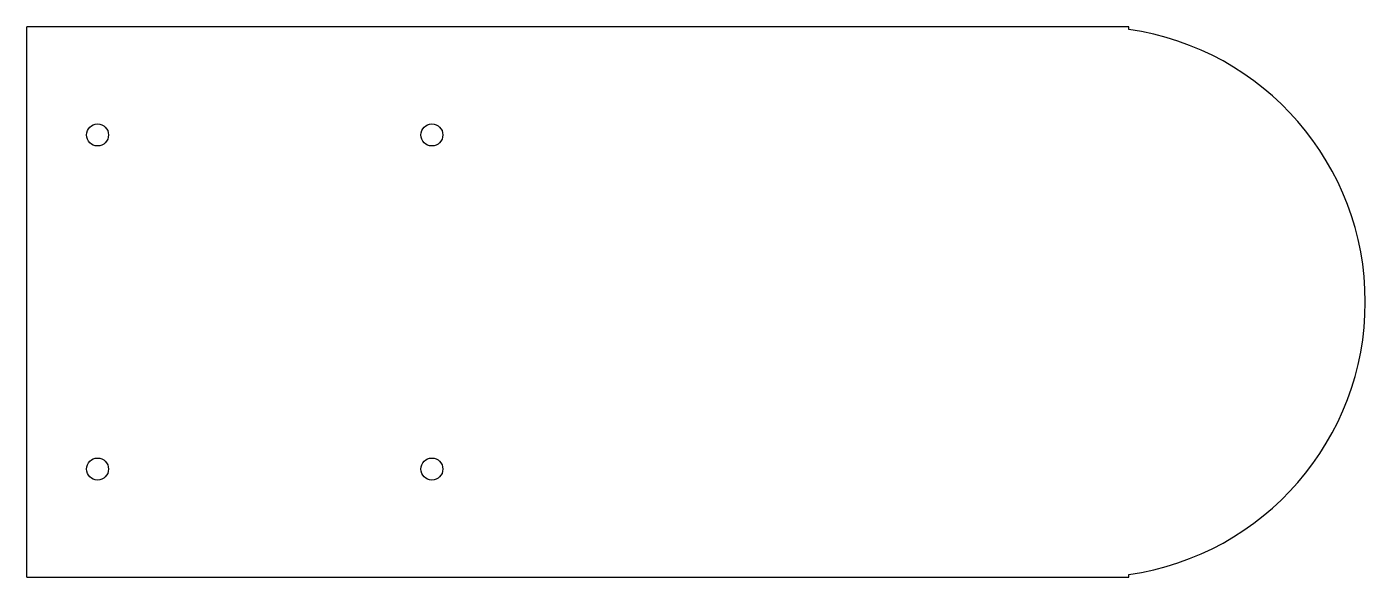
# Model space of a CAD drawing. Header units: millimetres. Extents: x -55 to 60, y -24 to 24.
import ezdxf

# ---------------------------------------------------------------- set-up
doc = ezdxf.new("R2010")
doc.units = ezdxf.units.MM

msp = doc.modelspace()

# ---------------------------------------------------------------- linework, layer by layer
at = {"layer": 'bracket_in_a'}
for p, q in [((39.61, 23.71), (-55.29, 23.71)), ((-55.29, -23.71), (-55.29, 23.71)), ((39.61, 23.47), (39.61, 23.71)), ((-55.29, -23.71), (39.61, -23.71)), ((39.61, -23.71), (39.61, -23.47))]:
    msp.add_line(p, q, dxfattribs=at)
for centre in [(-49.2, 14.39), (-20.41, 14.39), (-49.2, -14.39), (-20.41, -14.39)]:
    msp.add_circle(centre, 0.95, dxfattribs=at)
msp.add_arc((36.26, 0), 23.71, -81.8763, 81.8763, dxfattribs=at)

doc.saveas('drawing.dxf')
